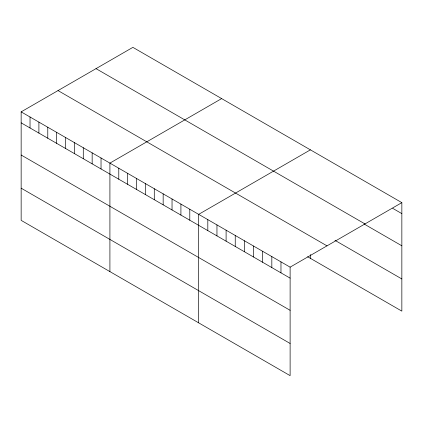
<?xml version="1.0" encoding="UTF-8"?>
<svg xmlns="http://www.w3.org/2000/svg" width="423" height="423" viewBox="0 0 423 423"><rect width="100%" height="100%" fill="white"/><g stroke="black" fill="none" stroke-linecap="round" stroke-linejoin="round"><path stroke-width="0.63" d="M21.15 111.868L290.115 267.151L290.115 375.645L21.15 220.357L21.15 111.868L132.885 47.355L401.85 202.643L401.85 311.132L307.627 256.735M221.641 98.601L109.911 163.109L109.911 271.603M310.403 149.848L198.667 214.355L198.667 322.844M290.115 267.151L401.85 202.643M392.703 208.338L401.85 213.62M96.01 68.642L364.98 223.931M364.129 224.021L401.85 245.8M334.979 240.349L401.85 278.953M58.02 90.58L326.99 245.863M21.15 122.844L290.115 278.128M21.15 155.024L290.115 310.308M21.15 188.177L290.115 343.465M310.403 254.551L310.403 258.337M280.972 261.874L280.972 272.851M271.825 256.592L271.825 267.569M262.683 251.315L262.683 262.292M253.536 246.033L253.536 257.01M244.394 240.756L244.394 251.727M235.246 235.474L235.246 246.45M226.104 230.191L226.104 241.168M216.957 224.914L216.957 235.891M207.815 219.632L207.815 230.609M189.79 209.232L189.79 220.209M180.917 204.108L180.917 215.08M172.039 198.979L172.039 209.956M163.162 193.856L163.162 204.832M154.289 188.732L154.289 199.709M145.412 183.608L145.412 194.585M136.539 178.485L136.539 189.462M127.661 173.361L127.661 184.333M118.784 168.232L118.784 179.209M101.034 157.985L101.034 168.962M92.156 152.862L92.156 163.838M83.283 147.738L83.283 158.715M74.406 142.614L74.406 153.591M65.528 137.486L65.528 148.462M56.656 132.362L56.656 143.339M47.778 127.238L47.778 138.215M38.9 122.115L38.9 133.092M30.028 116.991L30.028 127.968"/></g></svg>
